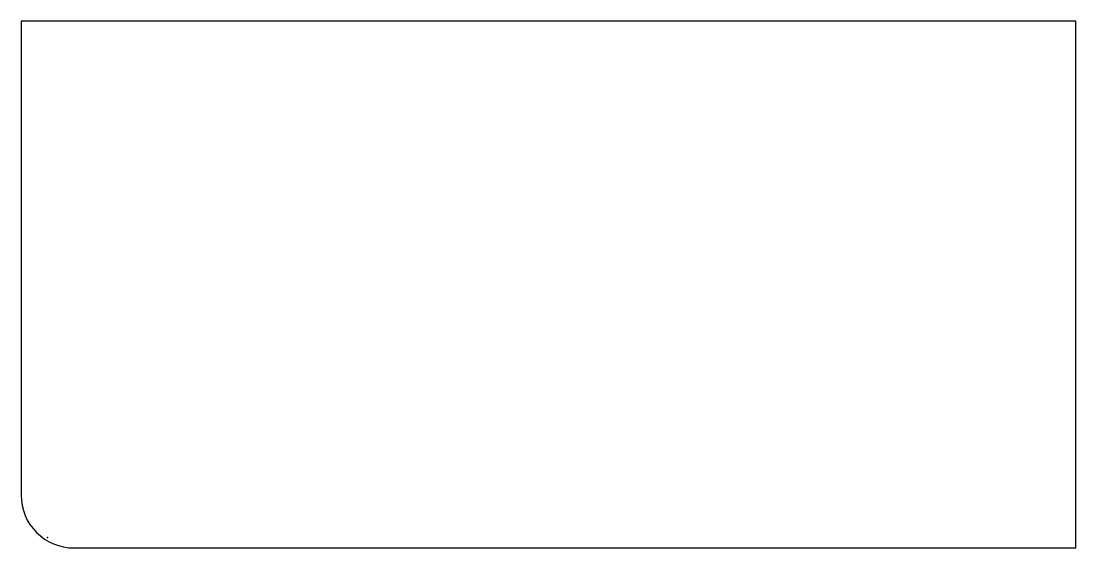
# Model space of a CAD drawing. Extents: x 0 to 200, y 0 to 100.
import ezdxf

# ---------------------------------------------------------------- set-up
doc = ezdxf.new("R2010")
doc.units = 0
doc.layers.get('0').update_dxf_attribs({"color": 250, "linetype": 'CONTINUOUS'})

msp = doc.modelspace()

# ---------------------------------------------------------------- linework, layer by layer
msp.add_lwpolyline([(200, 0), (200, 100), (0, 100), (0, 10, 0.414214), (10, 0)], format="xyb", close=True)
msp.add_point((5, 2))

doc.saveas('drawing.dxf')
